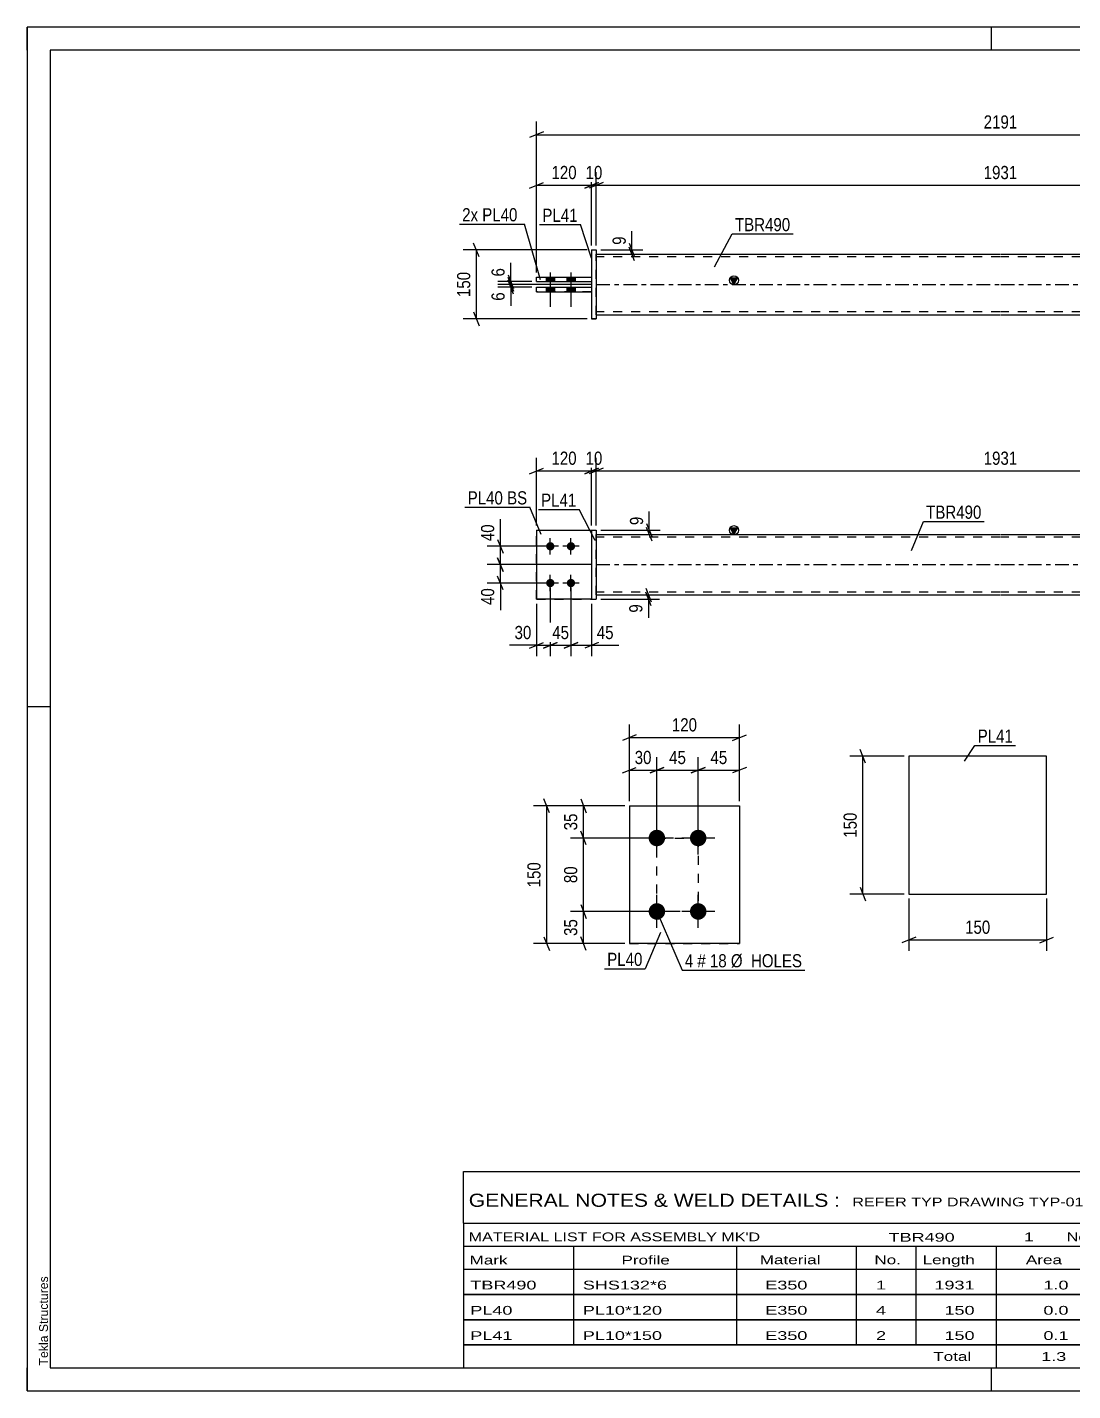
# Model space of a CAD drawing. Header units: millimetres. Extents: x 0 to 420, y 0 to 297.
# Drawn here: x 0 to 227.7, y 0 to 297 of the extents above; entities that cross this region are included whole.
import ezdxf

# ---------------------------------------------------------------- set-up
doc = ezdxf.new("R2010")
doc.units = ezdxf.units.MM
doc.linetypes.add('DXK_LINE_DOT2', pattern=[3.9198, 1.9599, -1.9599])
doc.linetypes.add('DXK_LINE_DOT3', pattern=[5.9187, 2.979, -0.9799, 0.9799, -0.9799])
doc.styles.add('Arial', font='ARIAL.TTF', dxfattribs={"height": 0.2})
doc.styles.add('Arial Narrow', font='ARIALN.TTF', dxfattribs={"height": 0.2})

# ---------------------------------------------------------------- blocks, each defined once
blk = doc.blocks.new('Unknown-582684560-1127')
at = {"color": 5, "linetype": 'Continuous'}
for p, q in [((420, 297), (0, 297)), ((0, 297), (0, 0)), ((0, 292), (0, 297)), ((210, 292), (210, 297)), ((415, 292), (5, 292)), ((5, 292), (5, 5)), ((5, 149), (0, 149)), ((0, 0), (0, 5)), ((5, 5), (415, 5)), ((210, 0), (210, 5)), ((0, 0), (420, 0))]:
    blk.add_line(p, q, dxfattribs=at)
at = {"color": 174, "linetype": 'Continuous', "style": 'Arial'}
blk.add_text('Tekla Structures', height=1.9102, rotation=90, dxfattribs=at).set_placement((4.5, 5.5))
blk = doc.blocks.new('Part-582684560-1392 - 1364')
at = {"color": 2, "linetype": 'Continuous'}
for p, q in [((110.91, 187.44), (122.91, 187.44)), ((110.91, 187.44), (110.91, 172.44)), ((122.91, 172.44), (110.91, 172.44)), ((110.91, 172.44), (110.91, 172.44))]:
    blk.add_line(p, q, dxfattribs=at)
at = {"color": 7, "linetype": 'DXK_LINE_DOT2'}
for p, q in [((110.91, 187.44), (122.91, 187.44)), ((122.91, 187.44), (122.91, 187.44)), ((122.91, 187.44), (122.91, 172.44)), ((110.91, 172.44), (122.91, 172.44))]:
    blk.add_line(p, q, dxfattribs=at)
blk = doc.blocks.new('Part-582684560-1397 - 1364')
at = {"color": 7, "linetype": 'DXK_LINE_DOT2'}
for p, q in [((110.91, 187.44), (122.91, 187.44)), ((110.91, 187.44), (122.91, 187.44)), ((110.91, 172.44), (110.91, 187.44)), ((122.91, 187.44), (122.91, 187.44)), ((122.91, 187.44), (122.91, 172.44)), ((110.91, 172.44), (122.91, 172.44)), ((122.91, 172.44), (110.91, 172.44)), ((110.91, 172.44), (110.91, 172.44))]:
    blk.add_line(p, q, dxfattribs=at)
blk = doc.blocks.new('Part-582684560-1412 - 1364')
at = {"color": 2, "linetype": 'Continuous'}
for p, q in [((122.91, 187.44), (123.91, 187.44)), ((122.91, 187.44), (122.91, 172.44)), ((123.91, 187.44), (123.91, 187.44)), ((123.91, 187.44), (123.91, 172.44)), ((122.91, 172.44), (123.91, 172.44))]:
    blk.add_line(p, q, dxfattribs=at)
at = {"color": 7, "linetype": 'DXK_LINE_DOT2'}
for p, q in [((122.91, 187.44), (123.91, 187.44)), ((122.91, 172.44), (123.91, 172.44))]:
    blk.add_line(p, q, dxfattribs=at)
blk = doc.blocks.new('Bolt-582684560-1414 - 1364')
at = {"linetype": 'Continuous'}
for points in [[(113.91, 184.84), (114.1, 184.82), (114.28, 184.76), (114.44, 184.67), (114.58, 184.54), (114.69, 184.39), (114.77, 184.22), (114.81, 184.03), (114.81, 183.85), (114.77, 183.66), (114.69, 183.49), (114.58, 183.34), (114.44, 183.21), (114.28, 183.12), (114.1, 183.06), (113.91, 183.04), (113.73, 183.06), (113.55, 183.12), (113.39, 183.21), (113.25, 183.34), (113.14, 183.49), (113.06, 183.66), (113.02, 183.85), (113.02, 184.03), (113.06, 184.22), (113.14, 184.39), (113.25, 184.54), (113.39, 184.67), (113.55, 184.76), (113.73, 184.82)], [(118.41, 184.84), (118.6, 184.82), (118.78, 184.76), (118.94, 184.67), (119.08, 184.54), (119.19, 184.39), (119.27, 184.22), (119.31, 184.03), (119.31, 183.85), (119.27, 183.66), (119.19, 183.49), (119.08, 183.34), (118.94, 183.21), (118.78, 183.12), (118.6, 183.06), (118.41, 183.04), (118.23, 183.06), (118.05, 183.12), (117.89, 183.21), (117.75, 183.34), (117.64, 183.49), (117.56, 183.66), (117.52, 183.85), (117.52, 184.03), (117.56, 184.22), (117.64, 184.39), (117.75, 184.54), (117.89, 184.67), (118.05, 184.76), (118.23, 184.82)], [(113.91, 176.84), (114.1, 176.82), (114.28, 176.76), (114.44, 176.67), (114.58, 176.54), (114.69, 176.39), (114.77, 176.22), (114.81, 176.03), (114.81, 175.85), (114.77, 175.66), (114.69, 175.49), (114.58, 175.34), (114.44, 175.21), (114.28, 175.12), (114.1, 175.06), (113.91, 175.04), (113.73, 175.06), (113.55, 175.12), (113.39, 175.21), (113.25, 175.34), (113.14, 175.49), (113.06, 175.66), (113.02, 175.85), (113.02, 176.03), (113.06, 176.22), (113.14, 176.39), (113.25, 176.54), (113.39, 176.67), (113.55, 176.76), (113.73, 176.82)], [(118.41, 176.84), (118.6, 176.82), (118.78, 176.76), (118.94, 176.67), (119.08, 176.54), (119.19, 176.39), (119.27, 176.22), (119.31, 176.03), (119.31, 175.85), (119.27, 175.66), (119.19, 175.49), (119.08, 175.34), (118.94, 175.21), (118.78, 175.12), (118.6, 175.06), (118.41, 175.04), (118.23, 175.06), (118.05, 175.12), (117.89, 175.21), (117.75, 175.34), (117.64, 175.49), (117.56, 175.66), (117.52, 175.85), (117.52, 176.03), (117.56, 176.22), (117.64, 176.39), (117.75, 176.54), (117.89, 176.67), (118.05, 176.76), (118.23, 176.82)]]:
    blk.add_hatch(color=1, dxfattribs=at).paths.add_polyline_path(points)
at = {"color": 1, "linetype": 'Continuous'}
for p, q in [((113.91, 182.14), (113.91, 185.74)), ((118.41, 182.14), (118.41, 185.74)), ((115.71, 183.94), (112.11, 183.94)), ((120.21, 183.94), (116.61, 183.94)), ((115.71, 175.94), (112.11, 175.94)), ((113.91, 174.14), (113.91, 177.74)), ((120.21, 175.94), (116.61, 175.94)), ((118.41, 174.14), (118.41, 177.74))]:
    blk.add_line(p, q, dxfattribs=at)
blk = doc.blocks.new('Part-582684560-1439 - 1364')
at = {"linetype": 'Continuous'}
blk.add_hatch(color=2, dxfattribs=at).paths.add_polyline_path([(153.91, 186.54), (153.11, 187.94), (154.71, 187.94)])
at = {"color": 2, "linetype": 'Continuous'}
for p, q in [((153.91, 186.54), (153.11, 187.94)), ((153.11, 187.94), (154.71, 187.94)), ((154.71, 187.94), (153.91, 186.54)), ((123.91, 186.54), (211.91, 186.54)), ((212.01, 186.54), (300.01, 186.54)), ((123.91, 173.34), (211.91, 173.34)), ((212.01, 173.34), (300.01, 173.34))]:
    blk.add_line(p, q, dxfattribs=at)
at = {"color": 7, "linetype": 'DXK_LINE_DOT2'}
for p, q in [((123.91, 173.34), (123.91, 186.54)), ((211.91, 185.94), (123.91, 185.94)), ((300.01, 185.94), (212.01, 185.94)), ((300.01, 173.34), (300.01, 186.54)), ((211.91, 173.94), (123.91, 173.94)), ((300.01, 173.94), (212.01, 173.94))]:
    blk.add_line(p, q, dxfattribs=at)
at = {"color": 7, "linetype": 'DXK_LINE_DOT3'}
for p, q in [((123.91, 179.94), (211.91, 179.94)), ((212.01, 179.94), (300.01, 179.94))]:
    blk.add_line(p, q, dxfattribs=at)
at = {"color": 2, "linetype": 'Continuous'}
blk.add_circle((153.91, 187.44), 1, dxfattribs=at)
blk = doc.blocks.new('Part-582684560-1771 - 1745')
at = {"color": 2, "linetype": 'Continuous'}
for p, q in [((110.91, 240.39), (122.91, 240.39)), ((110.91, 239.39), (110.91, 240.39)), ((110.91, 239.39), (122.91, 239.39)), ((110.91, 239.39), (110.91, 239.39)), ((122.91, 240.39), (122.91, 239.39))]:
    blk.add_line(p, q, dxfattribs=at)
at = {"color": 7, "linetype": 'DXK_LINE_DOT2'}
for p, q in [((110.91, 240.39), (122.91, 240.39)), ((122.91, 239.39), (110.91, 239.39))]:
    blk.add_line(p, q, dxfattribs=at)
blk = doc.blocks.new('Part-582684560-1751 - 1745')
at = {"linetype": 'Continuous'}
blk.add_hatch(color=2, dxfattribs=at).paths.add_polyline_path([(153.91, 240.99), (153.11, 242.39), (154.71, 242.39)])
at = {"color": 2, "linetype": 'Continuous'}
for p, q in [((123.91, 247.59), (211.91, 247.59)), ((212.01, 247.59), (300.01, 247.59)), ((153.91, 240.99), (153.11, 242.39)), ((153.11, 242.39), (154.71, 242.39)), ((154.71, 242.39), (153.91, 240.99)), ((123.91, 234.39), (211.91, 234.39)), ((212.01, 234.39), (300.01, 234.39))]:
    blk.add_line(p, q, dxfattribs=at)
at = {"color": 7, "linetype": 'DXK_LINE_DOT2'}
for p, q in [((123.91, 234.39), (123.91, 247.59)), ((211.91, 246.99), (123.91, 246.99)), ((300.01, 246.99), (212.01, 246.99)), ((300.01, 247.59), (300.01, 234.39)), ((211.91, 234.99), (123.91, 234.99)), ((300.01, 234.99), (212.01, 234.99))]:
    blk.add_line(p, q, dxfattribs=at)
at = {"color": 7, "linetype": 'DXK_LINE_DOT3'}
for p, q in [((123.91, 240.99), (211.91, 240.99)), ((212.01, 240.99), (300.01, 240.99))]:
    blk.add_line(p, q, dxfattribs=at)
at = {"color": 2, "linetype": 'Continuous'}
blk.add_circle((153.91, 241.89), 1, dxfattribs=at)
blk = doc.blocks.new('Part-582684560-1776 - 1745')
at = {"color": 2, "linetype": 'Continuous'}
for p, q in [((110.91, 242.59), (122.91, 242.59)), ((110.91, 241.59), (110.91, 242.59)), ((110.91, 241.59), (122.91, 241.59)), ((110.91, 241.59), (110.91, 241.59)), ((122.91, 242.59), (122.91, 241.59))]:
    blk.add_line(p, q, dxfattribs=at)
at = {"color": 7, "linetype": 'DXK_LINE_DOT2'}
for p, q in [((110.91, 242.59), (122.91, 242.59)), ((110.91, 242.59), (110.91, 242.59)), ((110.91, 241.59), (122.91, 241.59)), ((122.91, 242.59), (122.91, 242.59))]:
    blk.add_line(p, q, dxfattribs=at)
blk = doc.blocks.new('Part-582684560-1781 - 1745')
at = {"color": 2, "linetype": 'Continuous'}
for p, q in [((122.91, 248.49), (123.91, 248.49)), ((122.91, 248.49), (122.91, 233.49)), ((123.91, 248.49), (123.91, 248.49)), ((123.91, 248.49), (123.91, 233.49)), ((123.91, 233.49), (122.91, 233.49)), ((122.91, 233.49), (122.91, 233.49))]:
    blk.add_line(p, q, dxfattribs=at)
at = {"color": 7, "linetype": 'DXK_LINE_DOT2'}
for p, q in [((122.91, 248.49), (123.91, 248.49)), ((123.91, 248.49), (123.91, 248.49)), ((122.91, 233.49), (123.91, 233.49))]:
    blk.add_line(p, q, dxfattribs=at)
blk = doc.blocks.new('Bolt-582684560-1783 - 1745')
at = {"linetype": 'Continuous'}
for points in [[(113.01, 241.59), (114.81, 241.59), (114.81, 242.59), (113.01, 242.59)], [(113.01, 241.59), (114.81, 241.59), (114.81, 242.59), (113.01, 242.59)], [(117.51, 241.59), (119.31, 241.59), (119.31, 242.59), (117.51, 242.59)], [(117.51, 241.59), (119.31, 241.59), (119.31, 242.59), (117.51, 242.59)], [(113.01, 239.39), (114.81, 239.39), (114.81, 240.39), (113.01, 240.39)], [(113.01, 239.39), (114.81, 239.39), (114.81, 240.39), (113.01, 240.39)], [(117.51, 239.39), (119.31, 239.39), (119.31, 240.39), (117.51, 240.39)], [(117.51, 239.39), (119.31, 239.39), (119.31, 240.39), (117.51, 240.39)]]:
    blk.add_hatch(color=1, dxfattribs=at).paths.add_polyline_path(points)
at = {"color": 1, "linetype": 'Continuous'}
for p, q in [((113.91, 243.59), (113.91, 236.09)), ((113.91, 243.59), (113.91, 236.09)), ((118.41, 243.59), (118.41, 236.09)), ((118.41, 243.59), (118.41, 236.09)), ((113.01, 242.59), (113.01, 241.59)), ((113.01, 242.59), (113.01, 241.59)), ((114.81, 242.59), (114.81, 241.59)), ((114.81, 242.59), (114.81, 241.59)), ((117.51, 242.59), (117.51, 241.59)), ((117.51, 242.59), (117.51, 241.59)), ((119.31, 242.59), (119.31, 241.59)), ((119.31, 242.59), (119.31, 241.59)), ((113.01, 240.39), (113.01, 239.39)), ((113.01, 240.39), (113.01, 239.39)), ((114.81, 240.39), (114.81, 239.39)), ((114.81, 240.39), (114.81, 239.39)), ((117.51, 240.39), (117.51, 239.39)), ((117.51, 240.39), (117.51, 239.39)), ((119.31, 240.39), (119.31, 239.39)), ((119.31, 240.39), (119.31, 239.39))]:
    blk.add_line(p, q, dxfattribs=at)
blk = doc.blocks.new('Bolt-582684560-2085 - 2022')
at = {"linetype": 'Continuous'}
for points in [[(137.13, 122.2), (137.51, 122.16), (137.86, 122.04), (138.19, 121.85), (138.47, 121.6), (138.69, 121.3), (138.84, 120.95), (138.92, 120.58), (138.92, 120.21), (138.84, 119.84), (138.69, 119.5), (138.47, 119.19), (138.19, 118.94), (137.86, 118.75), (137.51, 118.63), (137.13, 118.6), (136.76, 118.63), (136.4, 118.75), (136.07, 118.94), (135.79, 119.19), (135.57, 119.5), (135.42, 119.84), (135.34, 120.21), (135.34, 120.58), (135.42, 120.95), (135.57, 121.3), (135.79, 121.6), (136.07, 121.85), (136.4, 122.04), (136.76, 122.16)], [(146.13, 122.2), (146.51, 122.16), (146.86, 122.04), (147.19, 121.85), (147.47, 121.6), (147.69, 121.3), (147.84, 120.95), (147.92, 120.58), (147.92, 120.21), (147.84, 119.84), (147.69, 119.5), (147.47, 119.19), (147.19, 118.94), (146.86, 118.75), (146.51, 118.63), (146.13, 118.6), (145.76, 118.63), (145.4, 118.75), (145.07, 118.94), (144.79, 119.19), (144.57, 119.5), (144.42, 119.84), (144.34, 120.21), (144.34, 120.58), (144.42, 120.95), (144.57, 121.3), (144.79, 121.6), (145.07, 121.85), (145.4, 122.04), (145.76, 122.16)], [(137.13, 106.2), (137.51, 106.16), (137.86, 106.04), (138.19, 105.85), (138.47, 105.6), (138.69, 105.3), (138.84, 104.95), (138.92, 104.58), (138.92, 104.21), (138.84, 103.84), (138.69, 103.5), (138.47, 103.19), (138.19, 102.94), (137.86, 102.75), (137.51, 102.63), (137.13, 102.6), (136.76, 102.63), (136.4, 102.75), (136.07, 102.94), (135.79, 103.19), (135.57, 103.5), (135.42, 103.84), (135.34, 104.21), (135.34, 104.58), (135.42, 104.95), (135.57, 105.3), (135.79, 105.6), (136.07, 105.85), (136.4, 106.04), (136.76, 106.16)], [(146.13, 106.2), (146.51, 106.16), (146.86, 106.04), (147.19, 105.85), (147.47, 105.6), (147.69, 105.3), (147.84, 104.95), (147.92, 104.58), (147.92, 104.21), (147.84, 103.84), (147.69, 103.5), (147.47, 103.19), (147.19, 102.94), (146.86, 102.75), (146.51, 102.63), (146.13, 102.6), (145.76, 102.63), (145.4, 102.75), (145.07, 102.94), (144.79, 103.19), (144.57, 103.5), (144.42, 103.84), (144.34, 104.21), (144.34, 104.58), (144.42, 104.95), (144.57, 105.3), (144.79, 105.6), (145.07, 105.85), (145.4, 106.04), (145.76, 106.16)]]:
    blk.add_hatch(color=1, dxfattribs=at).paths.add_polyline_path(points)
at = {"color": 1, "linetype": 'Continuous'}
for p, q in [((137.13, 116.8), (137.13, 124)), ((146.13, 116.8), (146.13, 124)), ((140.73, 120.4), (133.53, 120.4)), ((149.73, 120.4), (142.53, 120.4)), ((137.13, 100.8), (137.13, 108)), ((146.13, 100.8), (146.13, 108)), ((140.73, 104.4), (133.53, 104.4)), ((149.73, 104.4), (142.53, 104.4))]:
    blk.add_line(p, q, dxfattribs=at)
blk = doc.blocks.new('Part-582684560-2090 - 2022')
at = {"color": 2, "linetype": 'Continuous'}
for p, q in [((131.13, 127.4), (155.13, 127.4)), ((131.13, 127.4), (131.13, 97.4)), ((155.13, 127.4), (155.13, 127.4)), ((155.13, 127.4), (155.13, 97.4)), ((155.13, 97.4), (131.13, 97.4)), ((131.13, 97.4), (131.13, 97.4))]:
    blk.add_line(p, q, dxfattribs=at)
at = {"color": 7, "linetype": 'DXK_LINE_DOT2'}
for p, q in [((131.13, 127.4), (155.13, 127.4)), ((155.13, 127.4), (155.13, 127.4)), ((131.13, 97.4), (155.13, 97.4))]:
    blk.add_line(p, q, dxfattribs=at)
blk = doc.blocks.new('Part-582684560-2237 - 2231')
at = {"color": 2, "linetype": 'Continuous'}
for p, q in [((222, 138.19), (192, 138.19)), ((192, 138.19), (192, 108.19)), ((222, 108.19), (222, 138.19)), ((192, 108.19), (222, 108.19))]:
    blk.add_line(p, q, dxfattribs=at)
blk = doc.blocks.new('Rectangle-582684560-2216 - 2022')
at = {"color": 1, "linetype": 'DXK_LINE_DOT2'}
blk.add_lwpolyline([(137.13, 120.4), (146.13, 120.4), (146.13, 104.4), (137.13, 104.4), (137.13, 120.4)], close=True, dxfattribs=at)
blk = doc.blocks.new('StraightDimension-582684560-1601 - 1364')
at = {"color": 7, "linetype": 'Continuous'}
for p, q in [((102.44, 185.44), (103.64, 182.44)), ((112.91, 183.94), (100.19, 183.94)), ((103.64, 178.44), (102.44, 181.44)), ((103.04, 179.94), (103.04, 183.94)), ((122.91, 179.94), (100.19, 179.94))]:
    blk.add_line(p, q, dxfattribs=at)
at = {"color": 0}
blk.add_wipeout([(102.29, 189.32), (98.09, 189.32), (98.09, 184.46), (102.29, 184.46)], dxfattribs=at)
at = {"color": 7, "linetype": 'Continuous'}
blk.add_line((103.04, 183.94), (103.04, 189.85), dxfattribs=at)
blk.add_line((103.04, 183.94), (103.04, 189.85), dxfattribs=at)
at = {"color": 3, "style": 'Arial Narrow'}
blk.add_text('40', height=2.863, rotation=90.0002, dxfattribs=at).set_placement((101.69, 185.06))
blk = doc.blocks.new('StraightDimension-582684560-1572 - 1364')
at = {"color": 7, "linetype": 'Continuous'}
for p, q in [((113.91, 174.94), (113.91, 159.98)), ((110.91, 171.44), (110.91, 159.98)), ((109.41, 161.78), (112.41, 162.98)), ((110.91, 162.38), (113.91, 162.38)), ((115.41, 162.98), (112.41, 161.78))]:
    blk.add_line(p, q, dxfattribs=at)
at = {"color": 0}
blk.add_wipeout([(110.39, 163.13), (110.39, 167.33), (105.53, 167.33), (105.53, 163.13)], dxfattribs=at)
at = {"color": 7, "linetype": 'Continuous'}
blk.add_line((110.91, 162.38), (105.01, 162.38), dxfattribs=at)
blk.add_line((110.91, 162.38), (105.01, 162.38), dxfattribs=at)
at = {"color": 3, "style": 'Arial Narrow'}
blk.add_text('30', height=2.863, dxfattribs=at).set_placement((106.13, 163.73))
blk = doc.blocks.new('StraightDimension-582684560-1565 - 1364')
at = {"color": 7, "linetype": 'Continuous'}
for p, q in [((113.91, 174.94), (113.91, 159.98)), ((118.41, 174.94), (118.41, 159.98)), ((112.41, 161.78), (115.41, 162.98)), ((113.91, 162.38), (118.41, 162.38)), ((119.91, 162.98), (116.91, 161.78))]:
    blk.add_line(p, q, dxfattribs=at)
at = {"color": 0}
blk.add_wipeout([(118.59, 163.13), (118.59, 167.33), (113.74, 167.33), (113.74, 163.13)], dxfattribs=at)
at = {"color": 3, "style": 'Arial Narrow'}
blk.add_text('45', height=2.863, dxfattribs=at).set_placement((114.34, 163.73))
blk = doc.blocks.new('StraightDimension-582684560-1458 - 1364')
at = {"color": 7, "linetype": 'Continuous'}
for p, q in [((110.91, 188.44), (110.91, 203.2)), ((122.91, 188.44), (122.91, 203.2)), ((109.41, 199.75), (112.41, 200.95)), ((110.91, 200.35), (122.91, 200.35)), ((124.41, 200.95), (121.41, 199.75))]:
    blk.add_line(p, q, dxfattribs=at)
at = {"color": 0}
blk.add_wipeout([(120.26, 201.1), (120.26, 205.3), (113.57, 205.3), (113.57, 201.1)], dxfattribs=at)
at = {"color": 3, "style": 'Arial Narrow'}
blk.add_text('120', height=2.863, dxfattribs=at).set_placement((114.17, 201.7))
blk = doc.blocks.new('StraightDimension-582684560-1485 - 1364')
at = {"color": 7, "linetype": 'Continuous'}
for p, q in [((122.91, 188.44), (122.91, 203.2)), ((123.91, 188.44), (123.91, 203.2)), ((121.41, 199.75), (124.41, 200.95)), ((125.41, 200.95), (122.41, 199.75)), ((122.91, 200.35), (123.91, 200.35))]:
    blk.add_line(p, q, dxfattribs=at)
at = {"color": 0}
blk.add_wipeout([(125.84, 201.1), (125.84, 205.3), (120.99, 205.3), (120.99, 201.1)], dxfattribs=at)
at = {"color": 3, "style": 'Arial Narrow'}
blk.add_text('10', height=2.863, dxfattribs=at).set_placement((121.59, 201.7))
blk = doc.blocks.new('StraightDimension-582684560-1502 - 1364')
at = {"color": 7, "linetype": 'Continuous'}
for p, q in [((123.91, 188.44), (123.91, 203.2)), ((300.01, 188.44), (300.01, 203.2)), ((125.41, 200.95), (122.41, 199.75)), ((123.91, 200.35), (300.01, 200.35)), ((298.51, 199.75), (301.51, 200.95))]:
    blk.add_line(p, q, dxfattribs=at)
at = {"color": 0}
blk.add_wipeout([(216.22, 201.1), (216.22, 205.3), (207.71, 205.3), (207.71, 201.1)], dxfattribs=at)
at = {"color": 3, "style": 'Arial Narrow'}
blk.add_text('1931', height=2.863, dxfattribs=at).set_placement((208.31, 201.7))
blk = doc.blocks.new('StraightDimension-582684560-1552 - 1364')
at = {"color": 7, "linetype": 'Continuous'}
for p, q in [((118.41, 174.94), (118.41, 159.98)), ((122.91, 171.44), (122.91, 159.98)), ((116.91, 161.78), (119.91, 162.98)), ((118.41, 162.38), (122.91, 162.38)), ((124.41, 162.98), (121.41, 161.78))]:
    blk.add_line(p, q, dxfattribs=at)
at = {"color": 0}
blk.add_wipeout([(128.3, 163.13), (128.3, 167.33), (123.44, 167.33), (123.44, 163.13)], dxfattribs=at)
at = {"color": 7, "linetype": 'Continuous'}
blk.add_line((122.91, 162.38), (128.82, 162.38), dxfattribs=at)
blk.add_line((122.91, 162.38), (128.82, 162.38), dxfattribs=at)
at = {"color": 3, "style": 'Arial Narrow'}
blk.add_text('45', height=2.863, dxfattribs=at).set_placement((124.04, 163.73))
blk = doc.blocks.new('StraightDimension-582684560-1583 - 1364')
at = {"color": 7, "linetype": 'Continuous'}
for p, q in [((124.91, 173.34), (137.72, 173.34)), ((124.91, 172.44), (137.72, 172.44)), ((134.72, 174.84), (135.92, 171.84)), ((135.92, 170.94), (134.72, 173.94)), ((135.32, 172.44), (135.32, 173.34))]:
    blk.add_line(p, q, dxfattribs=at)
at = {"color": 0}
blk.add_wipeout([(134.57, 171.91), (130.37, 171.91), (130.37, 168.89), (134.57, 168.89)], dxfattribs=at)
at = {"color": 7, "linetype": 'Continuous'}
blk.add_line((135.32, 172.44), (135.32, 168.36), dxfattribs=at)
blk.add_line((135.32, 172.44), (135.32, 168.36), dxfattribs=at)
at = {"color": 3, "style": 'Arial Narrow'}
blk.add_text('9', height=2.86, rotation=90.0002, dxfattribs=at).set_placement((133.97, 169.49))
blk = doc.blocks.new('StraightDimension-582684560-1592 - 1364')
at = {"color": 7, "linetype": 'Continuous'}
for p, q in [((124.91, 187.44), (137.87, 187.44)), ((134.87, 188.94), (136.07, 185.94)), ((136.07, 185.04), (134.87, 188.04)), ((135.47, 186.54), (135.47, 187.44)), ((124.91, 186.54), (137.87, 186.54))]:
    blk.add_line(p, q, dxfattribs=at)
at = {"color": 0}
blk.add_wipeout([(134.72, 190.99), (130.52, 190.99), (130.52, 187.96), (134.72, 187.96)], dxfattribs=at)
at = {"color": 7, "linetype": 'Continuous'}
blk.add_line((135.47, 187.44), (135.47, 191.52), dxfattribs=at)
blk.add_line((135.47, 187.44), (135.47, 191.52), dxfattribs=at)
at = {"color": 3, "style": 'Arial Narrow'}
blk.add_text('9', height=2.86, rotation=90.0002, dxfattribs=at).set_placement((134.12, 188.56))
blk = doc.blocks.new('StraightDimension-582684560-1618 - 1364')
at = {"color": 7, "linetype": 'Continuous'}
for p, q in [((102.44, 181.44), (103.64, 178.44)), ((122.91, 179.94), (100.19, 179.94)), ((103.04, 175.94), (103.04, 179.94)), ((112.91, 175.94), (100.19, 175.94)), ((103.64, 174.44), (102.44, 177.44))]:
    blk.add_line(p, q, dxfattribs=at)
at = {"color": 0}
blk.add_wipeout([(102.29, 175.41), (98.09, 175.41), (98.09, 170.56), (102.29, 170.56)], dxfattribs=at)
at = {"color": 7, "linetype": 'Continuous'}
blk.add_line((103.04, 175.94), (103.04, 170.03), dxfattribs=at)
blk.add_line((103.04, 175.94), (103.04, 170.03), dxfattribs=at)
at = {"color": 3, "style": 'Arial Narrow'}
blk.add_text('40', height=2.863, rotation=90.0002, dxfattribs=at).set_placement((101.69, 171.16))
blk = doc.blocks.new('StraightDimension-582684560-1833 - 1745')
at = {"color": 7, "linetype": 'Continuous'}
for p, q in [((122.91, 240.99), (102.47, 240.99)), ((104.72, 242.49), (105.92, 239.49)), ((105.92, 238.89), (104.72, 241.89)), ((105.32, 240.39), (105.32, 240.99)), ((109.91, 240.39), (102.47, 240.39))]:
    blk.add_line(p, q, dxfattribs=at)
at = {"color": 0}
blk.add_wipeout([(104.57, 239.86), (100.37, 239.86), (100.37, 236.83), (104.57, 236.83)], dxfattribs=at)
at = {"color": 7, "linetype": 'Continuous'}
blk.add_line((105.32, 240.39), (105.32, 236.31), dxfattribs=at)
blk.add_line((105.32, 240.39), (105.32, 236.31), dxfattribs=at)
at = {"color": 3, "style": 'Arial Narrow'}
blk.add_text('6', height=2.86, rotation=90.0002, dxfattribs=at).set_placement((103.97, 237.43))
blk = doc.blocks.new('StraightDimension-582684560-1882 - 1745')
at = {"color": 7, "linetype": 'Continuous'}
for p, q in [((110.91, 243.59), (110.91, 265.43)), ((122.91, 249.49), (122.91, 265.43)), ((109.41, 261.98), (112.41, 263.18)), ((110.91, 262.58), (122.91, 262.58)), ((124.41, 263.18), (121.41, 261.98))]:
    blk.add_line(p, q, dxfattribs=at)
at = {"color": 0}
blk.add_wipeout([(120.26, 263.33), (120.26, 267.53), (113.57, 267.53), (113.57, 263.33)], dxfattribs=at)
at = {"color": 3, "style": 'Arial Narrow'}
blk.add_text('120', height=2.863, dxfattribs=at).set_placement((114.17, 263.93))
blk = doc.blocks.new('StraightDimension-582684560-1817 - 1745')
at = {"color": 7, "linetype": 'Continuous'}
for p, q in [((109.91, 241.59), (102.47, 241.59)), ((122.91, 240.99), (102.47, 240.99)), ((104.72, 243.09), (105.92, 240.09)), ((105.92, 239.49), (104.72, 242.49)), ((105.32, 240.99), (105.32, 241.59))]:
    blk.add_line(p, q, dxfattribs=at)
at = {"color": 0}
blk.add_wipeout([(104.57, 245.14), (100.37, 245.14), (100.37, 242.11), (104.57, 242.11)], dxfattribs=at)
at = {"color": 7, "linetype": 'Continuous'}
blk.add_line((105.32, 241.59), (105.32, 245.66), dxfattribs=at)
blk.add_line((105.32, 241.59), (105.32, 245.66), dxfattribs=at)
at = {"color": 3, "style": 'Arial Narrow'}
blk.add_text('6', height=2.86, rotation=90.0002, dxfattribs=at).set_placement((103.97, 242.71))
blk = doc.blocks.new('StraightDimension-582684560-1850 - 1745')
at = {"color": 7, "linetype": 'Continuous'}
for p, q in [((131.09, 249.99), (132.29, 246.99)), ((124.91, 248.49), (134.09, 248.49)), ((124.91, 247.59), (134.09, 247.59)), ((132.29, 246.09), (131.09, 249.09)), ((131.69, 247.59), (131.69, 248.49))]:
    blk.add_line(p, q, dxfattribs=at)
at = {"color": 0}
blk.add_wipeout([(130.94, 252.04), (126.74, 252.04), (126.74, 249.01), (130.94, 249.01)], dxfattribs=at)
at = {"color": 7, "linetype": 'Continuous'}
blk.add_line((131.69, 248.49), (131.69, 252.56), dxfattribs=at)
blk.add_line((131.69, 248.49), (131.69, 252.56), dxfattribs=at)
at = {"color": 3, "style": 'Arial Narrow'}
blk.add_text('9', height=2.86, rotation=90.0002, dxfattribs=at).set_placement((130.34, 249.61))
blk = doc.blocks.new('StraightDimension-582684560-1861 - 1745')
at = {"color": 7, "linetype": 'Continuous'}
for p, q in [((98.42, 246.99), (97.22, 249.99)), ((121.91, 248.49), (94.97, 248.49)), ((97.82, 233.49), (97.82, 248.49)), ((97.22, 234.99), (98.42, 231.99)), ((121.91, 233.49), (94.97, 233.49))]:
    blk.add_line(p, q, dxfattribs=at)
at = {"color": 0}
blk.add_wipeout([(97.07, 244.33), (92.87, 244.33), (92.87, 237.64), (97.07, 237.64)], dxfattribs=at)
at = {"color": 3, "style": 'Arial Narrow'}
blk.add_text('150', height=2.863, rotation=90.0002, dxfattribs=at).set_placement((96.47, 238.24))
blk = doc.blocks.new('StraightDimension-582684560-1872 - 1745')
at = {"color": 7, "linetype": 'Continuous'}
for p, q in [((122.91, 249.49), (122.91, 265.43)), ((123.91, 249.49), (123.91, 265.43)), ((121.41, 261.98), (124.41, 263.18)), ((125.41, 263.18), (122.41, 261.98)), ((122.91, 262.58), (123.91, 262.58))]:
    blk.add_line(p, q, dxfattribs=at)
at = {"color": 0}
blk.add_wipeout([(125.84, 263.33), (125.84, 267.53), (120.99, 267.53), (120.99, 263.33)], dxfattribs=at)
at = {"color": 3, "style": 'Arial Narrow'}
blk.add_text('10', height=2.863, dxfattribs=at).set_placement((121.59, 263.93))
blk = doc.blocks.new('StraightDimension-582684560-1892 - 1745')
at = {"color": 7, "linetype": 'Continuous'}
for p, q in [((123.91, 249.49), (123.91, 265.43)), ((300.01, 249.49), (300.01, 265.43)), ((125.41, 263.18), (122.41, 261.98)), ((123.91, 262.58), (300.01, 262.58)), ((298.51, 261.98), (301.51, 263.18))]:
    blk.add_line(p, q, dxfattribs=at)
at = {"color": 0}
blk.add_wipeout([(216.22, 263.33), (216.22, 267.53), (207.71, 267.53), (207.71, 263.33)], dxfattribs=at)
at = {"color": 3, "style": 'Arial Narrow'}
blk.add_text('1931', height=2.863, dxfattribs=at).set_placement((208.31, 263.93))
blk = doc.blocks.new('StraightDimension-582684560-1923 - 1745')
at = {"color": 7, "linetype": 'Continuous'}
for p, q in [((110.91, 243.59), (110.91, 276.44)), ((313.01, 243.59), (313.01, 276.44)), ((112.41, 274.19), (109.41, 272.99)), ((110.91, 273.59), (313.01, 273.59)), ((311.51, 272.99), (314.51, 274.19))]:
    blk.add_line(p, q, dxfattribs=at)
at = {"color": 0}
blk.add_wipeout([(216.22, 274.34), (216.22, 278.54), (207.71, 278.54), (207.71, 274.34)], dxfattribs=at)
at = {"color": 3, "style": 'Arial Narrow'}
blk.add_text('2191', height=2.863, dxfattribs=at).set_placement((208.31, 274.94))
blk = doc.blocks.new('StraightDimension-582684560-2094 - 2022')
at = {"color": 7, "linetype": 'Continuous'}
for p, q in [((132.63, 142.87), (129.63, 141.67)), ((131.13, 128.4), (131.13, 145.12)), ((153.63, 141.67), (156.63, 142.87)), ((155.13, 128.4), (155.13, 145.12)), ((131.13, 142.27), (155.13, 142.27))]:
    blk.add_line(p, q, dxfattribs=at)
at = {"color": 0}
blk.add_wipeout([(146.47, 143.02), (146.47, 147.22), (139.79, 147.22), (139.79, 143.02)], dxfattribs=at)
at = {"color": 3, "style": 'Arial Narrow'}
blk.add_text('120', height=2.863, dxfattribs=at).set_placement((140.39, 143.62))
blk = doc.blocks.new('StraightDimension-582684560-2114 - 2022')
at = {"color": 7, "linetype": 'Continuous'}
for p, q in [((131.13, 128.4), (131.13, 138.01)), ((137.13, 121.4), (137.13, 138.01)), ((129.63, 134.56), (132.63, 135.76)), ((131.13, 135.16), (137.13, 135.16)), ((138.63, 135.76), (135.63, 134.56))]:
    blk.add_line(p, q, dxfattribs=at)
at = {"color": 0}
blk.add_wipeout([(136.56, 135.91), (136.56, 140.11), (131.7, 140.11), (131.7, 135.91)], dxfattribs=at)
at = {"color": 3, "style": 'Arial Narrow'}
blk.add_text('30', height=2.863, dxfattribs=at).set_placement((132.3, 136.51))
blk = doc.blocks.new('StraightDimension-582684560-2154 - 2022')
at = {"color": 7, "linetype": 'Continuous'}
for p, q in [((113.73, 125.9), (112.53, 128.9)), ((130.13, 127.4), (110.28, 127.4)), ((113.13, 97.4), (113.13, 127.4)), ((112.53, 98.9), (113.73, 95.9)), ((130.13, 97.4), (110.28, 97.4))]:
    blk.add_line(p, q, dxfattribs=at)
at = {"color": 0}
blk.add_wipeout([(112.38, 115.74), (108.18, 115.74), (108.18, 109.05), (112.38, 109.05)], dxfattribs=at)
at = {"color": 3, "style": 'Arial Narrow'}
blk.add_text('150', height=2.863, rotation=90.0002, dxfattribs=at).set_placement((111.78, 109.65))
blk = doc.blocks.new('StraightDimension-582684560-2127 - 2022')
at = {"color": 7, "linetype": 'Continuous'}
for p, q in [((137.13, 121.4), (137.13, 138.01)), ((146.13, 121.4), (146.13, 138.01)), ((135.63, 134.56), (138.63, 135.76)), ((137.13, 135.16), (146.13, 135.16)), ((147.63, 135.76), (144.63, 134.56))]:
    blk.add_line(p, q, dxfattribs=at)
at = {"color": 0}
blk.add_wipeout([(144.06, 135.91), (144.06, 140.11), (139.2, 140.11), (139.2, 135.91)], dxfattribs=at)
at = {"color": 3, "style": 'Arial Narrow'}
blk.add_text('45', height=2.863, dxfattribs=at).set_placement((139.8, 136.51))
blk = doc.blocks.new('StraightDimension-582684560-2137 - 2022')
at = {"color": 7, "linetype": 'Continuous'}
for p, q in [((146.13, 121.4), (146.13, 138.01)), ((155.13, 128.4), (155.13, 138.01)), ((144.63, 134.56), (147.63, 135.76)), ((146.13, 135.16), (155.13, 135.16)), ((156.63, 135.76), (153.63, 134.56))]:
    blk.add_line(p, q, dxfattribs=at)
at = {"color": 0}
blk.add_wipeout([(153.06, 135.91), (153.06, 140.11), (148.2, 140.11), (148.2, 135.91)], dxfattribs=at)
at = {"color": 3, "style": 'Arial Narrow'}
blk.add_text('45', height=2.863, dxfattribs=at).set_placement((148.8, 136.51))
blk = doc.blocks.new('StraightDimension-582684560-2171 - 2022')
at = {"color": 7, "linetype": 'Continuous'}
for p, q in [((136.13, 104.4), (118.28, 104.4)), ((120.53, 105.9), (121.73, 102.9)), ((121.13, 97.4), (121.13, 104.4)), ((121.73, 95.9), (120.53, 98.9)), ((130.13, 97.4), (118.28, 97.4))]:
    blk.add_line(p, q, dxfattribs=at)
at = {"color": 0}
blk.add_wipeout([(120.38, 103.32), (116.18, 103.32), (116.18, 98.47), (120.38, 98.47)], dxfattribs=at)
at = {"color": 3, "style": 'Arial Narrow'}
blk.add_text('35', height=2.863, rotation=90.0002, dxfattribs=at).set_placement((119.78, 99.07))
blk = doc.blocks.new('StraightDimension-582684560-2187 - 2022')
at = {"color": 7, "linetype": 'Continuous'}
for p, q in [((121.73, 118.9), (120.53, 121.9)), ((136.13, 120.4), (118.28, 120.4)), ((121.13, 104.4), (121.13, 120.4)), ((136.13, 104.4), (118.28, 104.4)), ((120.53, 105.9), (121.73, 102.9))]:
    blk.add_line(p, q, dxfattribs=at)
at = {"color": 0}
blk.add_wipeout([(120.38, 114.82), (116.18, 114.82), (116.18, 109.97), (120.38, 109.97)], dxfattribs=at)
at = {"color": 3, "style": 'Arial Narrow'}
blk.add_text('80', height=2.863, rotation=90.0002, dxfattribs=at).set_placement((119.78, 110.57))
blk = doc.blocks.new('StraightDimension-582684560-2200 - 2022')
at = {"color": 7, "linetype": 'Continuous'}
for p, q in [((120.53, 128.9), (121.73, 125.9)), ((130.13, 127.4), (118.28, 127.4)), ((121.13, 120.4), (121.13, 127.4)), ((121.73, 118.9), (120.53, 121.9)), ((136.13, 120.4), (118.28, 120.4))]:
    blk.add_line(p, q, dxfattribs=at)
at = {"color": 0}
blk.add_wipeout([(120.38, 126.32), (116.18, 126.32), (116.18, 121.47), (120.38, 121.47)], dxfattribs=at)
at = {"color": 3, "style": 'Arial Narrow'}
blk.add_text('35', height=2.863, rotation=90.0002, dxfattribs=at).set_placement((119.78, 122.07))
blk = doc.blocks.new('StraightDimension-582684560-2239 - 2231')
at = {"color": 7, "linetype": 'Continuous'}
for p, q in [((182.6, 136.69), (181.4, 139.69)), ((191, 138.19), (179.15, 138.19)), ((182, 108.19), (182, 138.19)), ((191, 108.19), (179.15, 108.19)), ((181.4, 109.69), (182.6, 106.69))]:
    blk.add_line(p, q, dxfattribs=at)
at = {"color": 0}
blk.add_wipeout([(181.25, 126.53), (177.05, 126.53), (177.05, 119.85), (181.25, 119.85)], dxfattribs=at)
at = {"color": 3, "style": 'Arial Narrow'}
blk.add_text('150', height=2.863, rotation=90.0002, dxfattribs=at).set_placement((180.65, 120.45))
blk = doc.blocks.new('StraightDimension-582684560-2246 - 2231')
at = {"color": 7, "linetype": 'Continuous'}
for p, q in [((192, 107.19), (192, 95.79)), ((222, 107.19), (222, 95.79)), ((193.5, 98.79), (190.5, 97.59)), ((192, 98.19), (222, 98.19)), ((220.5, 97.59), (223.5, 98.79))]:
    blk.add_line(p, q, dxfattribs=at)
at = {"color": 0}
blk.add_wipeout([(210.34, 98.94), (210.34, 103.14), (203.66, 103.14), (203.66, 98.94)], dxfattribs=at)
at = {"color": 3, "style": 'Arial Narrow'}
blk.add_text('150', height=2.863, dxfattribs=at).set_placement((204.26, 99.54))
blk = doc.blocks.new('Unknown-582684560-2787')
at = {"color": 7, "linetype": 'Continuous'}
for p, q in [((95, 47.75), (255, 47.75)), ((95, 36.5), (95, 47.75)), ((255, 47.75), (255, 36.5)), ((95, 36.5), (255, 36.5)), ((95, 36.5), (95, 31.5)), ((255, 36.5), (255, 31.5)), ((95, 31.5), (255, 31.5)), ((95, 31.5), (95, 26.5)), ((119, 31.5), (119, 26.5)), ((154.5, 31.5), (154.5, 26.5)), ((180.5, 31.5), (180.5, 26.5)), ((193.5, 31.5), (193.5, 26.5)), ((211, 31.5), (211, 26.5)), ((233, 31.5), (233, 26.5)), ((255, 31.5), (255, 26.5)), ((95, 26.5), (255, 26.5)), ((95, 26.45), (95, 21.05)), ((95, 26.45), (255, 26.45)), ((119, 26.5), (119, 21)), ((154.5, 26.5), (154.5, 21)), ((180.5, 26.5), (180.5, 21)), ((193.5, 26.5), (193.5, 21)), ((211, 26.5), (211, 21)), ((233, 26.5), (233, 21)), ((255, 26.45), (255, 21.05)), ((95, 21.05), (255, 21.05)), ((95, 20.95), (95, 15.55)), ((95, 20.95), (255, 20.95)), ((119, 21), (119, 15.5)), ((154.5, 21), (154.5, 15.5)), ((180.5, 21), (180.5, 15.5)), ((193.5, 21), (193.5, 15.5)), ((211, 21), (211, 15.5)), ((233, 21), (233, 15.5)), ((255, 20.95), (255, 15.55)), ((95, 15.55), (255, 15.55)), ((95, 15.45), (95, 10.05)), ((95, 15.45), (255, 15.45)), ((119, 15.5), (119, 10)), ((154.5, 15.5), (154.5, 10)), ((180.5, 15.5), (180.5, 10)), ((193.5, 15.5), (193.5, 10)), ((211, 15.5), (211, 10)), ((233, 15.5), (233, 10)), ((255, 15.45), (255, 10.05)), ((95, 10.05), (255, 10.05)), ((95, 10), (255, 10)), ((95, 10), (95, 5)), ((211, 10), (211, 5)), ((233, 10), (233, 5)), ((255, 10), (255, 5)), ((95, 5), (255, 5))]:
    blk.add_line(p, q, dxfattribs=at)
at = {"color": 7, "style": 'Arial Narrow'}
for s, height, width, p in [('GENERAL NOTES & WELD DETAILS :', 2.8633, 1.4, (96.15, 40.06)), ('REFER TYP DRAWING TYP-01', 1.9089, 1.6, (179.7, 40.16)), ("MATERIAL LIST FOR ASSEMBLY MK'D", 1.9089, 1.6, (96.15, 32.56)), ('TBR490', 1.909, 1.794707, (187.59, 32.47)), ('1', 1.91, 1.794707, (217.08, 32.56)), ('No. Required', 1.9089, 1.6, (226.41, 32.56)), ('Mark', 1.909, 1.7, (96.34, 27.5)), ('Profile', 1.909, 1.7, (129.41, 27.5)), ('Material', 1.909, 1.7, (159.54, 27.56)), ('No.', 1.909, 1.7, (184.5, 27.56)), ('Length', 1.909, 1.7, (195, 27.56)), ('Area', 1.909, 1.7, (217.5, 27.56)), ('Weight', 1.909, 1.7, (237, 27.56))]:
    blk.add_text(s, height=height, dxfattribs=dict(at, width=width)).set_placement(p)
at = {"color": 7, "linetype": 'Continuous', "style": 'Arial Narrow'}
for s, height, width, p in [('TBR490', 1.909, 1.794707, (96.5, 22.06)), ('SHS132*6', 1.909, 1.794707, (121, 22.06)), ('E350', 1.909, 1.794707, (160.74, 22.06)), ('1', 1.91, 1.794707, (184.86, 22.06)), ('1931', 1.909, 1.794707, (197.58, 22.06)), ('1.0', 1.909, 1.794707, (221.32, 22.06)), ('45.8', 1.909, 1.794707, (240.14, 22.06)), ('PL40', 1.909, 1.794707, (96.5, 16.56)), ('PL10*120', 1.909, 1.794707, (121, 16.56)), ('E350', 1.909, 1.794707, (160.74, 16.56)), ('4', 1.91, 1.794707, (184.86, 16.56)), ('150', 1.909, 1.794707, (199.77, 16.56)), ('0.0', 1.909, 1.794707, (221.32, 16.56)), ('5.7', 1.909, 1.794707, (242.33, 16.56)), ('PL41', 1.909, 1.794707, (96.5, 11.06)), ('PL10*150', 1.909, 1.794707, (121, 11.06)), ('E350', 1.909, 1.794707, (160.74, 11.06)), ('2', 1.91, 1.794707, (184.86, 11.06)), ('150', 1.909, 1.794707, (199.77, 11.06)), ('0.1', 1.909, 1.794707, (221.32, 11.06)), ('3.5', 1.909, 1.794707, (242.33, 11.06)), ('Total', 1.909, 1.7, (197.33, 6.5)), ('1.3', 1.909, 1.794707, (220.83, 6.5)), ('55.0', 1.909, 1.794707, (240.14, 6.5))]:
    blk.add_text(s, height=height, dxfattribs=dict(at, width=width)).set_placement(p)
blk = doc.blocks.new('Mark-582684560-1408 - 1364')
at = {"color": 0}
blk.add_wipeout([(119.59, 192.56), (119.59, 195.56), (111.91, 195.56), (111.91, 192.56)], dxfattribs=at)
blk.add_wipeout([(119.59, 192.56), (119.59, 195.56), (111.91, 195.56), (111.91, 192.56)], dxfattribs=at)
at = {"color": 30, "linetype": 'Continuous'}
for p in [(111.31, 191.96), (123.69, 185.2)]:
    blk.add_line(p, (120.19, 191.96), dxfattribs=at)
at = {"color": 3, "style": 'Arial Narrow'}
blk.add_text('PL41', height=2.863, dxfattribs=at).set_placement((111.91, 192.56))
blk = doc.blocks.new('Mark-582684560-1435 - 1364')
at = {"color": 0}
blk.add_wipeout([(207.82, 189.94), (207.82, 192.94), (195.77, 192.94), (195.77, 189.94)], dxfattribs=at)
blk.add_wipeout([(207.82, 189.94), (207.82, 192.94), (195.77, 192.94), (195.77, 189.94)], dxfattribs=at)
at = {"color": 30, "linetype": 'Continuous'}
for p, q in [((192.56, 182.99), (195.17, 189.34)), ((195.17, 189.34), (208.42, 189.34))]:
    blk.add_line(p, q, dxfattribs=at)
at = {"color": 3, "style": 'Arial Narrow'}
blk.add_text('TBR490', height=2.863, dxfattribs=at).set_placement((195.77, 189.94))
blk = doc.blocks.new('MarkSet-582684560-1736 - 1364')
at = {"color": 0}
blk.add_wipeout([(103.6, 193.06), (103.6, 196.06), (95.92, 196.06), (95.92, 193.06)], dxfattribs=at)
blk.add_wipeout([(103.6, 193.06), (103.6, 196.06), (95.92, 196.06), (95.92, 193.06)], dxfattribs=at)
blk.add_wipeout([(108.88, 193.06), (108.88, 196.06), (104.5, 196.06), (104.5, 193.06)], dxfattribs=at)
blk.add_wipeout([(108.88, 193.06), (108.88, 196.06), (104.5, 196.06), (104.5, 193.06)], dxfattribs=at)
at = {"color": 30, "linetype": 'Continuous'}
for p in [(95.32, 192.46), (111.95, 186.5)]:
    blk.add_line(p, (109.48, 192.46), dxfattribs=at)
at = {"color": 3, "style": 'Arial Narrow'}
for s, p in [('PL40', (95.92, 193.06)), ('BS', (104.5, 193.06))]:
    blk.add_text(s, height=2.863, dxfattribs=at).set_placement(p)
blk = doc.blocks.new('MarkSet-582684560-1961 - 1745')
at = {"color": 30, "linetype": 'Continuous'}
blk.add_line((111.76, 241.97), (108.26, 254.13), dxfattribs=at)
at = {"color": 0}
blk.add_wipeout([(98.19, 254.73), (98.19, 257.73), (94.72, 257.73), (94.72, 254.73)], dxfattribs=at)
blk.add_wipeout([(98.19, 254.73), (98.19, 257.73), (94.72, 257.73), (94.72, 254.73)], dxfattribs=at)
blk.add_wipeout([(106.76, 254.73), (106.76, 257.73), (99.09, 257.73), (99.09, 254.73)], dxfattribs=at)
blk.add_wipeout([(106.76, 254.73), (106.76, 257.73), (99.09, 257.73), (99.09, 254.73)], dxfattribs=at)
at = {"color": 30, "linetype": 'Continuous'}
blk.add_line((94.12, 254.13), (108.26, 254.13), dxfattribs=at)
at = {"color": 3, "style": 'Arial Narrow'}
for s, p in [('2x', (94.72, 254.73)), ('PL40', (99.09, 254.73))]:
    blk.add_text(s, height=2.863, dxfattribs=at).set_placement(p)
blk = doc.blocks.new('Mark-582684560-1747 - 1745')
at = {"color": 0}
blk.add_wipeout([(166.19, 252.58), (166.19, 255.58), (154.13, 255.58), (154.13, 252.58)], dxfattribs=at)
blk.add_wipeout([(166.19, 252.58), (166.19, 255.58), (154.13, 255.58), (154.13, 252.58)], dxfattribs=at)
at = {"color": 30, "linetype": 'Continuous'}
for p, q in [((149.69, 244.81), (153.53, 251.98)), ((153.53, 251.98), (166.79, 251.98))]:
    blk.add_line(p, q, dxfattribs=at)
at = {"color": 3, "style": 'Arial Narrow'}
blk.add_text('TBR490', height=2.863, dxfattribs=at).set_placement((154.13, 252.58))
blk = doc.blocks.new('Mark-582684560-1777 - 1745')
at = {"color": 0}
blk.add_wipeout([(119.87, 254.61), (119.87, 257.61), (112.19, 257.61), (112.19, 254.61)], dxfattribs=at)
blk.add_wipeout([(119.87, 254.61), (119.87, 257.61), (112.19, 257.61), (112.19, 254.61)], dxfattribs=at)
at = {"color": 30, "linetype": 'Continuous'}
for p in [(111.59, 254.01), (122.91, 246.72)]:
    blk.add_line(p, (120.47, 254.01), dxfattribs=at)
at = {"color": 3, "style": 'Arial Narrow'}
blk.add_text('PL41', height=2.863, dxfattribs=at).set_placement((112.19, 254.61))
blk = doc.blocks.new('Mark-582684560-2081 - 2022')
at = {"color": 0}
blk.add_wipeout([(145.05, 92.23), (145.05, 95.23), (143.23, 95.23), (143.23, 92.23)], dxfattribs=at)
blk.add_wipeout([(145.05, 92.23), (145.05, 95.23), (143.23, 95.23), (143.23, 92.23)], dxfattribs=at)
at = {"color": 7, "linetype": 'Continuous'}
blk.add_line((137.13, 104.4), (142.63, 91.63), dxfattribs=at)
at = {"color": 0}
blk.add_wipeout([(147.78, 92.23), (147.78, 95.23), (145.95, 95.23), (145.95, 92.23)], dxfattribs=at)
blk.add_wipeout([(147.78, 92.23), (147.78, 95.23), (145.95, 95.23), (145.95, 92.23)], dxfattribs=at)
at = {"color": 3, "style": 'Arial Narrow'}
blk.add_text('4', height=2.86, dxfattribs=at).set_placement((143.23, 92.23))
at = {"color": 0}
blk.add_wipeout([(152.34, 92.23), (152.34, 95.23), (148.68, 95.23), (148.68, 92.23)], dxfattribs=at)
blk.add_wipeout([(152.34, 92.23), (152.34, 95.23), (148.68, 95.23), (148.68, 92.23)], dxfattribs=at)
at = {"color": 3, "style": 'Arial Narrow'}
blk.add_text('#', height=2.86, dxfattribs=at).set_placement((145.95, 92.23))
at = {"color": 0}
blk.add_wipeout([(168.77, 92.23), (168.77, 95.23), (153.24, 95.23), (153.24, 92.23)], dxfattribs=at)
blk.add_wipeout([(168.77, 92.23), (168.77, 95.23), (153.24, 95.23), (153.24, 92.23)], dxfattribs=at)
at = {"color": 7, "linetype": 'Continuous'}
blk.add_line((142.63, 91.63), (169.37, 91.63), dxfattribs=at)
at = {"color": 3, "style": 'Arial Narrow'}
for s, p in [('18', (148.68, 92.23)), ('Ø  HOLES', (153.24, 92.23))]:
    blk.add_text(s, height=2.863, dxfattribs=at).set_placement(p)
blk = doc.blocks.new('Mark-582684560-2086 - 2022')
at = {"color": 0}
blk.add_wipeout([(133.98, 92.53), (133.98, 95.53), (126.31, 95.53), (126.31, 92.53)], dxfattribs=at)
blk.add_wipeout([(133.98, 92.53), (133.98, 95.53), (126.31, 95.53), (126.31, 92.53)], dxfattribs=at)
at = {"color": 30, "linetype": 'Continuous'}
for p in [(137.9, 99.78), (125.71, 91.93)]:
    blk.add_line(p, (134.58, 91.93), dxfattribs=at)
at = {"color": 3, "style": 'Arial Narrow'}
blk.add_text('PL40', height=2.863, dxfattribs=at).set_placement((126.31, 92.53))
blk = doc.blocks.new('Mark-582684560-2233 - 2231')
at = {"color": 0}
blk.add_wipeout([(214.67, 141.17), (214.67, 144.17), (207, 144.17), (207, 141.17)], dxfattribs=at)
blk.add_wipeout([(214.67, 141.17), (214.67, 144.17), (207, 144.17), (207, 141.17)], dxfattribs=at)
at = {"color": 30, "linetype": 'Continuous'}
for p, q in [((204.16, 137.13), (206.4, 140.57)), ((206.4, 140.57), (215.27, 140.57))]:
    blk.add_line(p, q, dxfattribs=at)
at = {"color": 3, "style": 'Arial Narrow'}
blk.add_text('PL41', height=2.863, dxfattribs=at).set_placement((207, 141.17))

msp = doc.modelspace()

# ---------------------------------------------------------------- block references
for name in ['Unknown-582684560-1127', 'Part-582684560-1781 - 1745', 'Part-582684560-1751 - 1745', 'Bolt-582684560-1783 - 1745', 'Part-582684560-1776 - 1745', 'Part-582684560-1771 - 1745', 'Part-582684560-1392 - 1364', 'Part-582684560-1397 - 1364', 'Part-582684560-1412 - 1364', 'Part-582684560-1439 - 1364', 'Bolt-582684560-1414 - 1364', 'Part-582684560-2237 - 2231', 'Part-582684560-2090 - 2022', 'Bolt-582684560-2085 - 2022', 'Rectangle-582684560-2216 - 2022', 'Unknown-582684560-2787']:
    msp.add_blockref(name, (0, 0))

# ---------------------------------------------------------------- next in the draw order: block references
for name in ['StraightDimension-582684560-1833 - 1745', 'StraightDimension-582684560-1601 - 1364', 'StraightDimension-582684560-1572 - 1364', 'StraightDimension-582684560-2094 - 2022', 'Mark-582684560-2233 - 2231', 'StraightDimension-582684560-2239 - 2231']:
    msp.add_blockref(name, (0, 0))

# ---------------------------------------------------------------- next in the draw order: block references
for name in ['StraightDimension-582684560-1882 - 1745', 'StraightDimension-582684560-1458 - 1364', 'StraightDimension-582684560-1565 - 1364', 'StraightDimension-582684560-2114 - 2022', 'StraightDimension-582684560-2246 - 2231']:
    msp.add_blockref(name, (0, 0))

# ---------------------------------------------------------------- next in the draw order: block references
for name in ['StraightDimension-582684560-1850 - 1745', 'StraightDimension-582684560-1817 - 1745', 'StraightDimension-582684560-1485 - 1364', 'StraightDimension-582684560-1552 - 1364', 'StraightDimension-582684560-2127 - 2022', 'StraightDimension-582684560-2154 - 2022']:
    msp.add_blockref(name, (0, 0))

# ---------------------------------------------------------------- next in the draw order: block references
for name in ['StraightDimension-582684560-1861 - 1745', 'StraightDimension-582684560-1502 - 1364', 'StraightDimension-582684560-1618 - 1364', 'StraightDimension-582684560-1583 - 1364', 'StraightDimension-582684560-2137 - 2022', 'StraightDimension-582684560-2171 - 2022']:
    msp.add_blockref(name, (0, 0))

# ---------------------------------------------------------------- next in the draw order: block references
for name in ['StraightDimension-582684560-1872 - 1745', 'StraightDimension-582684560-1592 - 1364', 'Mark-582684560-1435 - 1364', 'StraightDimension-582684560-2187 - 2022']:
    msp.add_blockref(name, (0, 0))

# ---------------------------------------------------------------- next in the draw order: block references
for name in ['StraightDimension-582684560-1892 - 1745', 'Mark-582684560-1408 - 1364', 'StraightDimension-582684560-2200 - 2022', 'Mark-582684560-2081 - 2022']:
    msp.add_blockref(name, (0, 0))

# ---------------------------------------------------------------- next in the draw order: block references
for name in ['StraightDimension-582684560-1923 - 1745', 'MarkSet-582684560-1736 - 1364', 'Mark-582684560-2086 - 2022']:
    msp.add_blockref(name, (0, 0))

# ---------------------------------------------------------------- next in the draw order: block references
for name in ['MarkSet-582684560-1961 - 1745', 'Mark-582684560-1747 - 1745']:
    msp.add_blockref(name, (0, 0))

# ---------------------------------------------------------------- next in the draw order: block references
msp.add_blockref('Mark-582684560-1777 - 1745', (0, 0))

doc.saveas('drawing.dxf')
